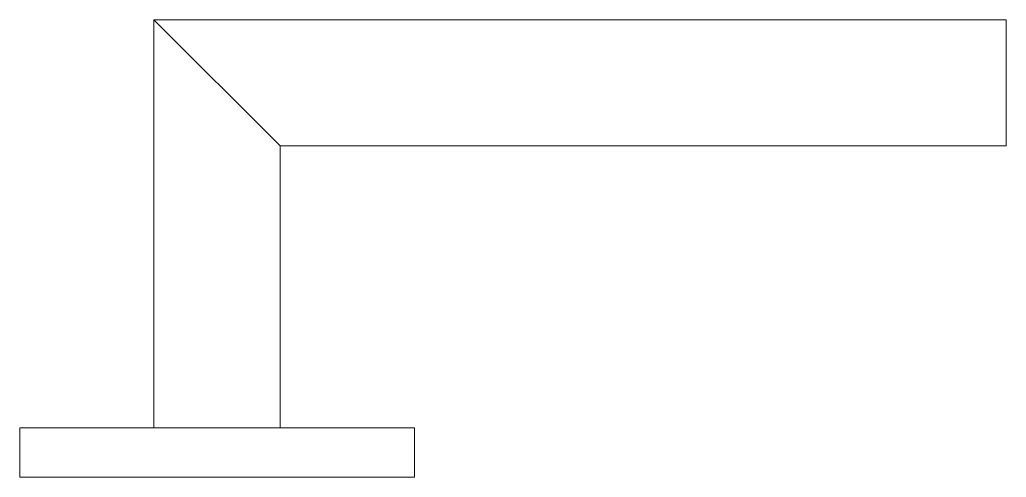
# Model space of a CAD drawing. Header units: metres. Extents: x -25 to 100, y 0 to 58.
import ezdxf

# ---------------------------------------------------------------- set-up
doc = ezdxf.new("R2010")
doc.units = ezdxf.units.M
doc.layers.add('A-DETL-GENF', color=92, linetype='Continuous', lineweight=18)

# ---------------------------------------------------------------- blocks, each defined once
blk = doc.blocks.new('31 deurkruk - 31_deurkruk-3345009-00_0 Basismaterialen')
at = {"layer": 'A-DETL-GENF'}
for p, q in [((-8, 6.28), (-8, 57.98)), ((-8, 57.98), (100, 57.98)), ((-8, 57.98), (8, 41.98)), ((100, 57.98), (100, 41.98)), ((100, 41.98), (8, 41.98)), ((8, 41.98), (8, 6.28)), ((-25, 6.28), (25, 6.28)), ((-25, 0), (-25, 6.28)), ((25, 6.28), (25, 0)), ((25, 0), (-25, 0))]:
    blk.add_line(p, q, dxfattribs=at)

msp = doc.modelspace()

# ---------------------------------------------------------------- block references
msp.add_blockref('31 deurkruk - 31_deurkruk-3345009-00_0 Basismaterialen', (0, 0))

doc.saveas('drawing.dxf')
